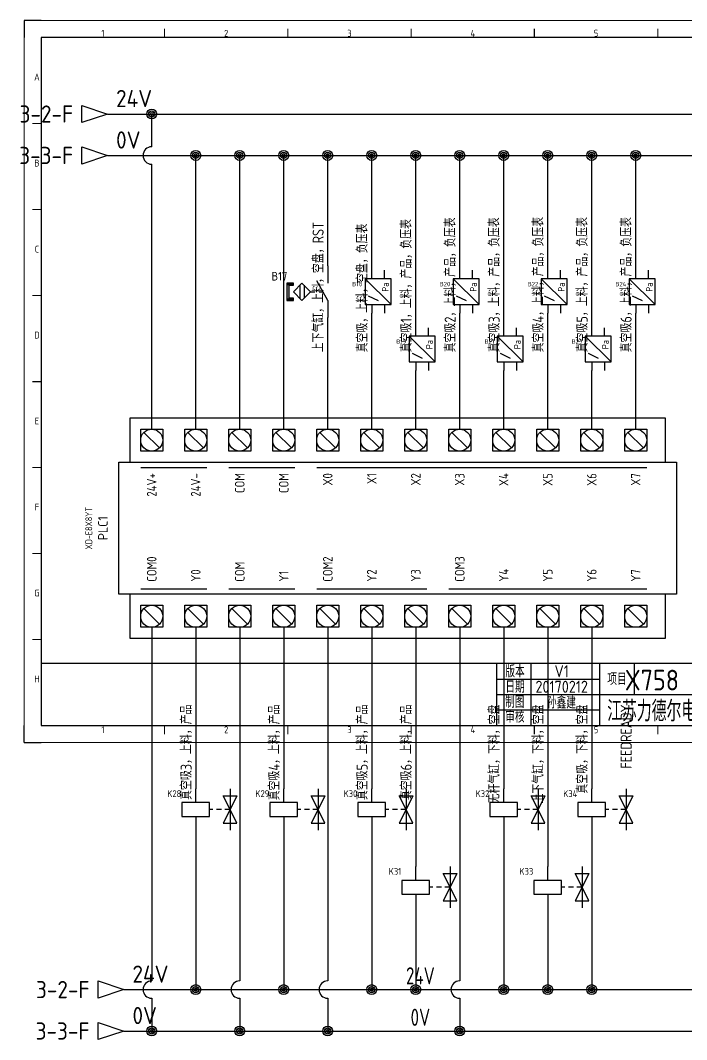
# Model space of a CAD drawing. Header units: millimetres. Extents: x 2028 to 2635, y 1301 to 1597.
# Drawn here: x 2028.2 to 2222, y 1301.1 to 1597.4 of the extents above; entities that cross this region are included whole.
import ezdxf
from ezdxf.enums import TextEntityAlignment as Align

# ---------------------------------------------------------------- set-up
doc = ezdxf.new("R2010")
doc.units = ezdxf.units.MM
for name, color, linetype in [('AE_BOR', 1, 'Continuous'), ('DESC', 150, 'Continuous'), ('SYMS', 7, 'Continuous'), ('TAGS', 150, 'Continuous'), ('TERMS', 123, 'Continuous'), ('WIRENO', 72, 'Continuous'), ('WIREREF_DEST', 52, 'Continuous'), ('WIRES', 7, 'Continuous'), ('XREF', 7, 'Continuous'), ('图框_标题栏属性', 1, 'Continuous'), ('图框_标题栏文字', 6, 'Continuous')]:
    doc.layers.add(name, color=color, linetype=linetype)
doc.styles.add('ACGBTS', font='ISOCP.SHX')
doc.styles.get("Standard").update_dxf_attribs({"font": 'arial.ttf'})
doc.styles.add('WD_IEC', font='ISOCP2.shx', dxfattribs={"height": 4, "bigfont": 'gbcbig.shx'})
doc.styles.add('工程字', font='gbenor.shx', dxfattribs={"bigfont": 'gbcbig.shx'})

# ---------------------------------------------------------------- blocks, each defined once
blk = doc.blocks.new('Border')
for p, q in [((584, 410), (10, 410)), ((10, 410), (10, 10)), ((584, 10), (584, 410)), ((10, 10), (584, 10))]:
    blk.add_line(p, q)
at = {"layer": 'AE_BOR', "color": 1, "lineweight": 30}
for p, q in [((10, 420), (0, 420)), ((0, 420), (0, 410)), ((297, 410), (297, 415)), ((594, 420), (584, 420)), ((594, 410), (594, 420)), ((5, 210), (10, 210)), ((584, 210), (589, 210)), ((0, 0), (0, 10)), ((297, 5), (297, 10)), ((594, 0), (594, 10)), ((0, 0), (10, 0)), ((594, 0), (584, 0))]:
    blk.add_line(p, q, dxfattribs=at)
at = {"layer": 'AE_BOR', "color": 1, "lineweight": 15}
for p, q in [((0, 420), (594, 420)), ((0, 0), (0, 420)), ((81.75, 410), (81.75, 415)), ((153.5, 410), (153.5, 415)), ((225.25, 410), (225.25, 415)), ((368.75, 410), (368.75, 415)), ((440.5, 410), (440.5, 415)), ((512.25, 410), (512.25, 415)), ((594, 420), (594, 0)), ((10, 360), (5, 360)), ((589, 360), (584, 360)), ((10, 310), (5, 310)), ((589, 310), (584, 310)), ((10, 260), (5, 260)), ((589, 260), (584, 260)), ((10, 160), (5, 160)), ((589, 160), (584, 160)), ((10, 110), (5, 110)), ((589, 110), (584, 110)), ((10, 60), (5, 60)), ((589, 60), (584, 60)), ((81.75, 5), (81.75, 10)), ((153.5, 5), (153.5, 10)), ((225.25, 5), (225.25, 10)), ((368.75, 5), (368.75, 10)), ((440.5, 5), (440.5, 10)), ((512.25, 5), (512.25, 10)), ((594, 0), (0, 0))]:
    blk.add_line(p, q, dxfattribs=at)
at = {"layer": 'AE_BOR', "color": 1, "lineweight": 15, "style": 'ACGBTS'}
for s, p in [('1', (45.875, 412.5)), ('2', (117.625, 412.5)), ('3', (189.375, 412.5)), ('4', (261.125, 412.5)), ('5', (332.875, 412.5)), ('6', (404.625, 412.5)), ('7', (476.375, 412.5)), ('8', (548.125, 412.5)), ('A', (7.5, 387)), ('A', (586.5, 387)), ('B', (7.5, 337)), ('B', (586.5, 337)), ('C', (7.5, 287)), ('C', (586.5, 287)), ('D', (7.5, 237)), ('D', (586.5, 237)), ('E', (7.5, 187)), ('E', (586.5, 187)), ('F', (7.5, 137)), ('F', (586.5, 137)), ('G', (7.5, 87)), ('G', (586.5, 87)), ('H', (7.5, 37)), ('H', (586.5, 37)), ('1', (45.875, 7.5)), ('2', (117.625, 7.5)), ('3', (189.375, 7.5)), ('4', (261.125, 7.5)), ('5', (332.875, 7.5)), ('6', (404.625, 7.5)), ('7', (476.375, 7.5)), ('8', (548.125, 7.5))]:
    blk.add_text(s, height=4, dxfattribs=at).set_placement(p, align=Align.MIDDLE)
blk = doc.blocks.new('LdrDkA4')
for p, q in [((132.5, 0), (132.5, 18)), ((142.5, 0), (142.5, 18)), ((162.5, 0), (162.5, 18)), ((162.5, 0), (162.5, 18)), ((162.5, 0), (162.5, 18)), ((172.5, 18), (172.5, 13.5)), ((232, 0), (232, 18)), ((242, 0), (242, 18)), ((132.5, 13.5), (162.5, 13.5)), ((172.5, 13.5), (172.5, 9)), ((132.5, 9), (162.99, 9)), ((162.5, 9), (287, 9)), ((272, 0), (272, 9)), ((132.5, 4.5), (162.5, 4.5)), ((232, 4.5), (287, 4.5)), ((142.5, 2.09), (142.5, 2.09)), ((142.5, 2.09), (142.5, 2.09))]:
    blk.add_line(p, q)
blk.add_lwpolyline([(132.5, 18), (0, 18), (0, 0), (132.5, 0)], close=True)
blk.add_lwpolyline([(132.5, 0), (287, 0), (287, 18), (132.5, 18)])
at = {"flags": 9}
blk.add_attdef('WD_TB', (0, 0), '', height=2.5, dxfattribs=at)
at = {"layer": '图框_标题栏属性', "style": '工程字'}
for tag, height, p in [('版本', 3.5, (151.42, 15.75)), ('项目', 6, (202.25, 13.5)), ('名称', 3.5, (264.42, 13.27)), ('日期', 3.5, (151.42, 11.25)), ('制图', 3.5, (151.34, 6.85)), ('公司名称', 6, (197.03, 4.5)), ('文件', 3.5, (257.37, 6.75)), ('页数', 3.5, (279.5, 6.75)), ('审核', 3.5, (151.65, 2.36)), ('图号', 3.5, (257.37, 2.25)), ('总数', 3.5, (279.5, 2.25))]:
    blk.add_attdef(tag, text='', height=height, dxfattribs=at).set_placement(p, align=Align.MIDDLE)
at = {"layer": '图框_标题栏文字', "style": '工程字'}
for s, height, p in [('版本', 3.5, (137.85, 15.75)), ('项目', 3.5, (167.5, 13.5)), ('名称', 3.5, (237, 13.27)), ('日期', 3.5, (137.85, 11.25)), ('制图', 3.5, (137.75, 6.85)), ('文件', 3.5, (237, 6.75)), ('第    页', 3.25, (279.5, 6.75)), ('审核', 3.5, (137.81, 2.51)), ('图号', 3.5, (237, 2.25)), ('共    页', 3.25, (279.5, 2.25))]:
    blk.add_text(s, height=height, dxfattribs=at).set_placement(p, align=Align.MIDDLE_CENTER)
blk = doc.blocks.new('PLCIO_XJE8X8Y')
for p, q in [((96.55, 40.03), (-98.23, 40.03)), ((-98.23, 40.03), (-98.23, 24.03)), ((96.55, 24.03), (96.55, 40.03)), ((-94.23, 36.03), (-86.23, 36.03)), ((-94.23, 28.03), (-94.23, 36.03)), ((-93.06, 34.86), (-87.4, 29.2)), ((-86.23, 36.03), (-86.23, 28.03)), ((-78.23, 36.03), (-70.23, 36.03)), ((-78.23, 28.03), (-78.23, 36.03)), ((-77.06, 34.86), (-71.4, 29.2)), ((-70.23, 36.03), (-70.23, 28.03)), ((-62.23, 36.03), (-54.23, 36.03)), ((-62.23, 28.03), (-62.23, 36.03)), ((-61.06, 34.86), (-55.4, 29.2)), ((-54.23, 36.03), (-54.23, 28.03)), ((-46.23, 36.03), (-38.23, 36.03)), ((-46.23, 36.03), (-38.23, 36.03)), ((-46.23, 28.03), (-46.23, 36.03)), ((-46.23, 28.03), (-46.23, 36.03)), ((-45.06, 34.86), (-39.4, 29.2)), ((-38.23, 36.03), (-38.23, 28.03)), ((-38.23, 36.03), (-38.23, 28.03)), ((-30.23, 36.03), (-22.23, 36.03)), ((-30.23, 28.03), (-30.23, 36.03)), ((-29.06, 34.86), (-23.4, 29.2)), ((-22.23, 36.03), (-22.23, 28.03)), ((-14.23, 36.03), (-6.23, 36.03)), ((-14.23, 28.03), (-14.23, 36.03)), ((-13.06, 34.86), (-7.4, 29.2)), ((-6.23, 36.03), (-6.23, 28.03)), ((1.77, 36.03), (9.77, 36.03)), ((1.77, 28.03), (1.77, 36.03)), ((2.94, 34.86), (8.6, 29.2)), ((9.77, 36.03), (9.77, 28.03)), ((17.77, 36.03), (25.77, 36.03)), ((17.77, 28.03), (17.77, 36.03)), ((18.94, 34.86), (24.6, 29.2)), ((25.77, 36.03), (25.77, 28.03)), ((33.77, 36.03), (41.77, 36.03)), ((33.77, 28.03), (33.77, 36.03)), ((34.94, 34.86), (40.6, 29.2)), ((41.77, 36.03), (41.77, 28.03)), ((49.77, 36.03), (57.77, 36.03)), ((49.77, 28.03), (49.77, 36.03)), ((50.94, 34.86), (56.6, 29.2)), ((57.77, 36.03), (57.77, 28.03)), ((65.77, 36.03), (73.77, 36.03)), ((65.77, 28.03), (65.77, 36.03)), ((66.94, 34.86), (72.6, 29.2)), ((73.77, 36.03), (73.77, 28.03)), ((81.77, 36.03), (89.77, 36.03)), ((81.77, 28.03), (81.77, 36.03)), ((82.94, 34.86), (88.6, 29.2)), ((89.77, 36.03), (89.77, 28.03)), ((-86.23, 28.03), (-94.23, 28.03)), ((-70.23, 28.03), (-78.23, 28.03)), ((-54.23, 28.03), (-62.23, 28.03)), ((-38.23, 28.03), (-46.23, 28.03)), ((-38.23, 28.03), (-46.23, 28.03)), ((-22.23, 28.03), (-30.23, 28.03)), ((-6.23, 28.03), (-14.23, 28.03)), ((9.77, 28.03), (1.77, 28.03)), ((25.77, 28.03), (17.77, 28.03)), ((41.77, 28.03), (33.77, 28.03)), ((57.77, 28.03), (49.77, 28.03)), ((73.77, 28.03), (65.77, 28.03)), ((89.77, 28.03), (81.77, 28.03)), ((-102.23, 24.03), (100.55, 24.03)), ((-102.23, -23.97), (-102.23, 24.03)), ((100.55, 24.03), (100.55, -23.97)), ((-94.23, 22.03), (-70.23, 22.03)), ((-62.23, 22.03), (-38.23, 22.03)), ((-30.23, 22.03), (89.77, 22.03)), ((-94.23, -21.97), (-70.23, -21.97)), ((-62.23, -21.97), (-38.23, -21.97)), ((-30.18, -21.97), (9.77, -21.97)), ((17.77, -21.97), (89.77, -21.97)), ((-98.23, -23.97), (-102.23, -23.97)), ((100.55, -23.97), (-98.23, -23.97)), ((-98.23, -23.97), (-98.23, -39.97)), ((96.55, -39.97), (96.55, -23.97)), ((-94.23, -35.97), (-94.23, -27.97)), ((-94.23, -27.97), (-86.23, -27.97)), ((-93.06, -29.14), (-87.4, -34.8)), ((-86.23, -27.97), (-86.23, -35.97)), ((-78.23, -35.97), (-78.23, -27.97)), ((-78.23, -35.97), (-78.23, -27.97)), ((-78.23, -27.97), (-70.23, -27.97)), ((-78.23, -27.97), (-70.23, -27.97)), ((-77.06, -29.14), (-71.4, -34.8)), ((-70.23, -27.97), (-70.23, -35.97)), ((-70.23, -27.97), (-70.23, -35.97)), ((-62.23, -35.97), (-62.23, -27.97)), ((-62.23, -35.97), (-62.23, -27.97)), ((-62.23, -27.97), (-54.23, -27.97)), ((-62.23, -27.97), (-54.23, -27.97)), ((-61.06, -29.14), (-55.4, -34.8)), ((-54.23, -27.97), (-54.23, -35.97)), ((-54.23, -27.97), (-54.23, -35.97)), ((-46.23, -35.97), (-46.23, -27.97)), ((-46.23, -35.97), (-46.23, -27.97)), ((-46.23, -27.97), (-38.23, -27.97)), ((-46.23, -27.97), (-38.23, -27.97)), ((-45.06, -29.14), (-39.4, -34.8)), ((-38.23, -27.97), (-38.23, -35.97)), ((-38.23, -27.97), (-38.23, -35.97)), ((-30.23, -35.97), (-30.23, -27.97)), ((-30.23, -35.97), (-30.23, -27.97)), ((-30.23, -27.97), (-22.23, -27.97)), ((-30.23, -27.97), (-22.23, -27.97)), ((-29.06, -29.14), (-23.4, -34.8)), ((-22.23, -27.97), (-22.23, -35.97)), ((-22.23, -27.97), (-22.23, -35.97)), ((-14.23, -35.97), (-14.23, -27.97)), ((-14.23, -35.97), (-14.23, -27.97)), ((-14.23, -27.97), (-6.23, -27.97)), ((-14.23, -27.97), (-6.23, -27.97)), ((-13.06, -29.14), (-7.4, -34.8)), ((-6.23, -27.97), (-6.23, -35.97)), ((-6.23, -27.97), (-6.23, -35.97)), ((1.77, -35.97), (1.77, -27.97)), ((1.77, -35.97), (1.77, -27.97)), ((1.77, -27.97), (9.77, -27.97)), ((1.77, -27.97), (9.77, -27.97)), ((2.94, -29.14), (8.6, -34.8)), ((9.77, -27.97), (9.77, -35.97)), ((9.77, -27.97), (9.77, -35.97)), ((17.77, -35.97), (17.77, -27.97)), ((17.77, -35.97), (17.77, -27.97)), ((17.77, -27.97), (25.77, -27.97)), ((17.77, -27.97), (25.77, -27.97)), ((18.94, -29.14), (24.6, -34.8)), ((25.77, -27.97), (25.77, -35.97)), ((25.77, -27.97), (25.77, -35.97)), ((33.77, -35.97), (33.77, -27.97)), ((33.77, -35.97), (33.77, -27.97)), ((33.77, -27.97), (41.77, -27.97)), ((33.77, -27.97), (41.77, -27.97)), ((34.94, -29.14), (40.6, -34.8)), ((41.77, -27.97), (41.77, -35.97)), ((41.77, -27.97), (41.77, -35.97)), ((49.77, -35.97), (49.77, -27.97)), ((49.77, -35.97), (49.77, -27.97)), ((49.77, -27.97), (57.77, -27.97)), ((49.77, -27.97), (57.77, -27.97)), ((50.94, -29.14), (56.6, -34.8)), ((57.77, -27.97), (57.77, -35.97)), ((57.77, -27.97), (57.77, -35.97)), ((65.77, -35.97), (65.77, -27.97)), ((65.77, -35.97), (65.77, -27.97)), ((65.77, -27.97), (73.77, -27.97)), ((65.77, -27.97), (73.77, -27.97)), ((66.94, -29.14), (72.6, -34.8)), ((73.77, -27.97), (73.77, -35.97)), ((73.77, -27.97), (73.77, -35.97)), ((81.77, -35.97), (81.77, -27.97)), ((81.77, -35.97), (81.77, -27.97)), ((81.77, -27.97), (89.77, -27.97)), ((81.77, -27.97), (89.77, -27.97)), ((82.94, -29.14), (88.6, -34.8)), ((89.77, -27.97), (89.77, -35.97)), ((89.77, -27.97), (89.77, -35.97)), ((-86.23, -35.97), (-94.23, -35.97)), ((-70.23, -35.97), (-78.23, -35.97)), ((-70.23, -35.97), (-78.23, -35.97)), ((-54.23, -35.97), (-62.23, -35.97)), ((-54.23, -35.97), (-62.23, -35.97)), ((-38.23, -35.97), (-46.23, -35.97)), ((-38.23, -35.97), (-46.23, -35.97)), ((-22.23, -35.97), (-30.23, -35.97)), ((-22.23, -35.97), (-30.23, -35.97)), ((-6.23, -35.97), (-14.23, -35.97)), ((-6.23, -35.97), (-14.23, -35.97)), ((9.77, -35.97), (1.77, -35.97)), ((9.77, -35.97), (1.77, -35.97)), ((25.77, -35.97), (17.77, -35.97)), ((25.77, -35.97), (17.77, -35.97)), ((41.77, -35.97), (33.77, -35.97)), ((41.77, -35.97), (33.77, -35.97)), ((57.77, -35.97), (49.77, -35.97)), ((57.77, -35.97), (49.77, -35.97)), ((73.77, -35.97), (65.77, -35.97)), ((73.77, -35.97), (65.77, -35.97)), ((89.77, -35.97), (81.77, -35.97)), ((89.77, -35.97), (81.77, -35.97)), ((-98.23, -39.97), (96.55, -39.97))]:
    blk.add_line(p, q)
for centre in [(-90.23, 32.03), (-74.23, 32.03), (-58.23, 32.03), (-42.23, 32.03), (-26.23, 32.03), (-10.23, 32.03), (5.77, 32.03), (21.77, 32.03), (37.77, 32.03), (53.77, 32.03), (69.77, 32.03), (85.77, 32.03), (-90.23, -31.97), (-74.23, -31.97), (-58.23, -31.97), (-42.23, -31.97), (-26.23, -31.97), (-10.23, -31.97), (5.77, -31.97), (21.77, -31.97), (37.77, -31.97), (53.77, -31.97), (69.77, -31.97), (85.77, -31.97)]:
    blk.add_circle(centre, 4)
at = {"style": 'WD_IEC'}
for tag, p, width in [('DESCA45', (-27.73, 63.95), 0.9), ('DESCB45', (-20.73, 63.95), 0.9), ('DESCA46', (-11.73, 63.95), 0.9), ('DESCB46', (-4.73, 63.95), 0.9), ('DESCA47', (4.27, 63.95), 0.9), ('DESCB47', (11.27, 63.95), 0.9), ('DESCA48', (20.27, 63.95), 0.9), ('DESCB48', (27.27, 63.95), 0.9), ('DESCA49', (36.27, 63.95), 0.9), ('DESCB49', (43.27, 63.95), 0.9), ('DESCA50', (52.27, 63.95), 0.9), ('DESCB50', (59.27, 63.95), 0.9), ('DESCA51', (68.27, 63.95), 0.9), ('DESCB51', (75.27, 63.95), 0.9), ('DESCA52', (84.27, 63.95), 0.9), ('DESCB52', (91.27, 63.95), 0.9), ('WDTAGALT', (-140.23, -11.97), 0.8)]:
    blk.add_attdef(tag, p, '', height=4, rotation=90, dxfattribs=dict(at, width=width))
at = {"style": 'WD_IEC', "width": 0.9}
for tag, p in [('TERM41', (-88.23, 37.26)), ('TERM42', (-72.23, 37.26)), ('TERM43', (-56.23, 37.26)), ('TERM44', (-40.23, 37.26)), ('TERM45', (-24.23, 37.26)), ('TERM46', (-8.23, 37.26)), ('TERM47', (7.77, 37.26)), ('TERM48', (23.77, 37.26)), ('TERM49', (39.77, 37.26)), ('TERM50', (55.77, 37.26)), ('TERM51', (71.77, 37.26)), ('TERM52', (87.77, 37.26))]:
    blk.add_attdef(tag, text='', height=2.5, rotation=90, dxfattribs=at).set_placement(p, align=Align.TOP_LEFT)
at = {"style": 'WD_IEC', "flags": 1}
for tag, p in [('X2TERM41', (-90.23, 36.03)), ('X2TERM42', (-74.23, 36.03)), ('X2TERM43', (-58.23, 36.03)), ('X2TERM44', (-42.23, 36.03)), ('X2TERM45', (-26.23, 36.03)), ('X2TERM46', (-10.23, 36.03)), ('X2TERM47', (5.77, 36.03)), ('X2TERM48', (21.77, 36.03)), ('X2TERM49', (37.77, 36.03)), ('X2TERM50', (53.77, 36.03)), ('X2TERM51', (69.77, 36.03)), ('X2TERM52', (85.77, 36.03)), ('X8TERM01', (-90.23, -35.97)), ('X8TERM02', (-74.23, -35.97)), ('X8TERM03', (-58.23, -35.97)), ('X8TERM04', (-42.23, -35.97)), ('X8TERM05', (-26.23, -35.97)), ('X8TERM06', (-10.23, -35.97)), ('X8TERM07', (5.77, -35.97)), ('X8TERM08', (21.77, -35.97)), ('X8TERM09', (37.77, -35.97)), ('X8TERM10', (53.77, -35.97)), ('X8TERM11', (69.77, -35.97)), ('X8TERM12', (85.77, -35.97))]:
    blk.add_attdef(tag, p, '', height=0.35, rotation=90, dxfattribs=at)
at = {"style": 'WD_IEC', "width": 0.9}
for tag, p in [('TERMDESC41', (-90.23, 20.03)), ('TERMDESC42', (-74.23, 20.03)), ('TERMDESC43', (-58.23, 20.03)), ('TERMDESC44', (-42.23, 20.03)), ('TAGA45', (-26.23, 20.03)), ('TAGA46', (-10.23, 20.03)), ('TAGA47', (5.77, 20.03)), ('TAGA48', (21.77, 20.03)), ('TAGA49', (37.77, 20.03)), ('TAGA50', (53.77, 20.03)), ('TAGA51', (69.77, 20.03)), ('TAGA52', (85.77, 20.03))]:
    blk.add_attdef(tag, text='', height=3.5, rotation=90, dxfattribs=at).set_placement(p, align=Align.MIDDLE_RIGHT)
at = {"linetype": 'Continuous', "style": 'WD_IEC', "flags": 9}
for tag, p in [('ASSYCODE', (-129.23, 7.39)), ('FAMILY', (-128.44, 7.42))]:
    blk.add_attdef(tag, text='', height=0.32, rotation=90, dxfattribs=at).set_placement(p, align=Align.CENTER)
at = {"style": 'WD_IEC'}
for tag, p in [('LINE1', (-120.94, 0.03)), ('LINE2', (-115.94, 0.03)), ('TAG1', (-106.23, 0.03))]:
    blk.add_attdef(tag, text='', height=3.5, rotation=90, dxfattribs=at).set_placement(p, align=Align.CENTER)
for tag, width, p in [('INST', 0.8, (-136.39, 0.03)), ('LOC', 0.8, (-132.95, 0.03)), ('MFG', 0.8, (-128.94, 0.03)), ('CAT', 0.9, (-125.44, 0.03)), ('DESC', 0.8, (-111.89, 0.03))]:
    blk.add_attdef(tag, text='', height=2.5, rotation=90, dxfattribs=dict(at, width=width)).set_placement(p, align=Align.CENTER)
at = {"style": 'WD_IEC', "width": 0.9}
for tag, p in [('TERMDESC01', (-90.23, -19.42)), ('TERMDESC03', (-58.23, -19.42)), ('TERMDESC05', (-26.23, -19.42)), ('TERMDESC08', (21.77, -19.42)), ('TAGA02', (-74.23, -19.42)), ('TAGA04', (-42.23, -19.42)), ('TAGA06', (-10.23, -19.42)), ('TAGA07', (5.77, -19.42)), ('TAGA09', (37.77, -19.42)), ('TAGA10', (53.77, -19.42)), ('TAGA11', (69.77, -19.42)), ('TAGA12', (85.77, -19.42))]:
    blk.add_attdef(tag, text='', height=3.5, rotation=90, dxfattribs=at).set_placement(p, align=Align.MIDDLE_LEFT)
for tag, p in [('TERM01', (-88.23, -36.89)), ('TERM02', (-72.23, -37.02)), ('TERM03', (-56.23, -37.02)), ('TERM04', (-40.23, -37.02)), ('TERM05', (-24.23, -37.02)), ('TERM06', (-8.23, -37.02)), ('TERM07', (7.77, -37.02)), ('TERM08', (23.77, -37.02)), ('TERM09', (39.77, -37.02)), ('TERM10', (55.77, -37.02)), ('TERM11', (71.77, -37.02)), ('TERM12', (87.77, -37.02))]:
    blk.add_attdef(tag, text='', height=2.5, rotation=90, dxfattribs=at).set_placement(p, align=Align.TOP_RIGHT)
for tag, p in [('DESCA02', (-75.73, -64.05)), ('DESCB02', (-68.73, -64.05)), ('DESCA04', (-43.73, -64.05)), ('DESCB04', (-36.73, -64.05)), ('DESCA06', (-11.73, -64.05)), ('DESCB06', (-4.73, -64.05)), ('DESCA07', (4.27, -64.05)), ('DESCB07', (11.27, -64.05)), ('DESCA09', (36.27, -64.05)), ('DESCB09', (43.27, -64.05)), ('DESCA10', (52.27, -64.05)), ('DESCB10', (59.27, -64.05)), ('DESCA11', (68.27, -64.05)), ('DESCB11', (75.27, -64.05)), ('DESCA12', (84.27, -64.05)), ('DESCB12', (91.27, -64.05))]:
    blk.add_attdef(tag, text='', height=4, rotation=90, dxfattribs=at).set_placement(p, align=Align.RIGHT)
blk = doc.blocks.new('HA1D3')
blk.add_lwpolyline([(0, 0), (-3.75, -1.25), (-3.75, 1.25)], close=True)
at = {"style": 'WD_IEC'}
for tag, p, height, flags in [('WIRENO', (1.25, 1), 2.5, 8), ('X1TERM01', (0, 0), 0.32, 1)]:
    blk.add_attdef(tag, p, '', height=height, dxfattribs=dict(at, flags=flags))
at = {"style": 'WD_IEC', "flags": 1}
blk.add_attdef('SIGCODE', text='', height=1, dxfattribs=at).set_placement((-2.5, 1.8), align=Align.RIGHT)
at = {"style": 'WD_IEC'}
blk.add_attdef('XREF', text='', height=2.5, dxfattribs=at).set_placement((-5, 0), align=Align.MIDDLE_RIGHT)
blk.add_attdef('DESC1', text='', height=2.5, dxfattribs=at).set_placement((1.25, -1), align=Align.TOP_LEFT)
blk = doc.blocks.new('WD_WNH')
at = {"linetype": 'Continuous', "style": 'WD_IEC', "width": 0.8}
blk.add_attdef('WIRENO', text='', height=2.5, dxfattribs=at).set_placement((0, 0.75), align=Align.CENTER)
at = {"style": 'WD_IEC', "flags": 1}
for tag, p in [('W08USER', (0, 0.375)), ('W04USER', (0, 0.875)), ('W05USER', (0, 0.75)), ('W09USER', (0, 0.25)), ('W03USER', (0, 1)), ('W06USER', (0, 0.625)), ('W07USER', (0, 0.5)), ('W02USER', (0, 1.125)), ('W01USER', (0, 1.25)), ('W10USER', (0, 0.125))]:
    blk.add_attdef(tag, text='', height=0.08, dxfattribs=at).set_placement(p, align=Align.CENTER)
blk = doc.blocks.new('WDDOT')
for radius in [0.72, 0.449, 0.223]:
    blk.add_circle((0, 0), radius)
blk = doc.blocks.new('VSV1')
for p, q in [((0, 2.5), (0, 7.5)), ((12.5, 7.5), (12.5, -7.5)), ((12.5, 0), (10, 5)), ((10, 5), (15, 5)), ((15, 5), (12.5, 0)), ((6.25, 0), (5, 0)), ((9.38, 0), (7.5, 0)), ((12.5, 0), (10, -5)), ((12.5, 0), (10.62, 0)), ((15, -5), (12.5, 0)), ((0, -2.5), (0, -7.5)), ((10, -5), (15, -5))]:
    blk.add_line(p, q)
blk.add_lwpolyline([(-5, 2.5), (-5, -2.5), (5, -2.5), (5, 2.5)], close=True)
at = {"style": 'WD_IEC'}
for tag, p in [('INST', (-5.25, 11.5)), ('LOC', (-5.25, 8)), ('TAG1', (-5.25, 4.5)), ('DESC1', (-5.25, -6.85)), ('DESC2', (-5.25, -10.35)), ('DESC3', (-5.25, -13.85))]:
    blk.add_attdef(tag, text='', height=2.5, dxfattribs=at).set_placement(p, align=Align.RIGHT)
at = {"style": 'WD_IEC', "flags": 1}
for tag, p, height in [('X2TERM01', (0, 7.5), 0.32), ('X4LINK', (-5, 0), 0.32), ('X1LINK', (12.5, 0), 0.32), ('ASSYCODE', (1, -4), 1), ('X8TERM02', (0, -7.5), 0.32), ('FAMILY', (1, -5.5), 1), ('CATDESC', (1, -7), 1)]:
    blk.add_attdef(tag, p, '', height=height, dxfattribs=at)
at = {"style": 'WD_IEC'}
blk.add_attdef('TERM01', text='', height=2, rotation=90, dxfattribs=at).set_placement((-1, 7.5), align=Align.RIGHT)
at = {"style": 'WD_IEC', "flags": 9}
for tag, p in [('MFG', (-6, 1)), ('CAT', (-6, -1.5))]:
    blk.add_attdef(tag, text='', height=1.5, dxfattribs=at).set_placement(p, align=Align.RIGHT)
at = {"style": 'WD_IEC'}
blk.add_attdef('TERM02', (-1, -7.5), '', height=2, rotation=90, dxfattribs=at)
at = {"lineweight": 9, "style": 'WD_IEC'}
for tag, p in [('NO', (-5.5, -16.5)), ('NC', (-5.5, -20))]:
    blk.add_attdef(tag, text='', height=2.5, dxfattribs=at).set_placement(p, align=Align.TOP_RIGHT)
for tag, p in [('XREFNO', (-4, -16.5)), ('XREFNC', (-4, -20)), ('WDTAGALT', (-3.88, -23.13))]:
    blk.add_attdef(tag, text='', height=2.5, dxfattribs=at).set_placement(p, align=Align.TOP_LEFT)
blk = doc.blocks.new('VPX11M')
for p, q in [((0, 7.5), (0, 2.5)), ((0, -2.5), (-3.125, 3.125)), ((-8.125, 1.875), (-8.125, -1.875)), ((-6.875, 1.875), (-6.875, -1.875)), ((-5, 0), (-3.75, 0)), ((-2.5, 0), (-1.389, 0)), ((0, -2.5), (0, -7.5))]:
    blk.add_line(p, q)
for points in [[(-11.25, 1.875), (-10, 1.875), (-10, 2.5), (-11.875, 2.5), (-11.875, -2.5), (-10, -2.5), (-10, -1.875), (-11.25, -1.875)], [(-7.5, 2.5), (-5, 0), (-7.5, -2.5), (-10, 0)]]:
    blk.add_lwpolyline(points, close=True)
for points in [[(-11.875, 2.5), (-11.875, 1.875), (-10, 2.5), (-10, 1.875)], [(-11.875, 1.875), (-11.875, -1.875), (-11.25, 1.875), (-11.25, -1.875)], [(-11.875, -1.875), (-11.875, -2.5), (-10, -1.875), (-10, -2.5)]]:
    blk.add_solid(points)
at = {"style": 'WD_IEC'}
for tag, p in [('INST', (-11.75, 10.25)), ('LOC', (-11.75, 6.75)), ('TAG1', (-11.75, 3.25)), ('DESC1', (-11.75, -9.85)), ('DESC2', (-11.75, -13.35)), ('DESC3', (-11.75, -16.85))]:
    blk.add_attdef(tag, text='', height=2.5, dxfattribs=at).set_placement(p, align=Align.RIGHT)
blk.add_attdef('TERM01', text='', height=2, rotation=90, dxfattribs=at).set_placement((-1, 7.5), align=Align.RIGHT)
at = {"style": 'WD_IEC', "flags": 1}
for tag, p, height in [('X2TERM01', (0, 7.5), 0.32), ('MFG', (2.75, 6.5), 1.5), ('CAT', (2.75, 4), 1.5), ('X1LINK', (0, 0), 0.32), ('CONTACT', (1, -2.5), 1), ('COMMON', (2.25, -3.75), 1), ('ASSYCODE', (1, -4), 1), ('FAMILY', (1, -5.5), 1), ('X8TERM02', (0, -7.5), 0.32), ('CATDESC', (1, -7), 1)]:
    blk.add_attdef(tag, p, '', height=height, dxfattribs=at)
at = {"style": 'WD_IEC'}
blk.add_attdef('TERM02', (-1, -7.5), '', height=2, rotation=90, dxfattribs=at)
at = {"lineweight": 15, "style": 'WD_IEC'}
for tag, p in [('XREF', (-11.75, -6)), ('WDTAGALT', (-11.5, -20))]:
    blk.add_attdef(tag, text='', height=2.5, dxfattribs=at).set_placement(p, align=Align.RIGHT)
blk = doc.blocks.new('VIN1B10')
for p, q in [((0, 7.5), (0, 12.5)), ((7.5, 7.46), (7.5, 12.46)), ((3.75, 7.5), (-3.75, 7.5)), ((-3.75, 7.5), (11.25, -7.45)), ((-3.75, 7.46), (-3.75, -7.45)), ((11.25, 7.5), (3.75, 7.5)), ((11.25, -7.45), (11.25, 7.5)), ((-2.07, -2.37), (3.75, -5.19)), ((-3.75, -7.45), (3.75, -7.45)), ((0, -7.45), (0, -12.45)), ((3.75, -7.45), (11.25, -7.45)), ((7.5, -7.45), (7.5, -12.45))]:
    blk.add_line(p, q)
at = {"style": 'WD_IEC', "width": 0.9}
blk.add_text('Pa', height=4, rotation=90, dxfattribs=at).set_placement((9.93, -0.02))
at = {"style": 'WD_IEC'}
for tag, height, p in [('INST', 2.7, (-5.5, 11.96)), ('LOC', 2.7, (-5.5, 7.96)), ('TAG1', 2.5, (-5.5, 3.21)), ('DESC1', 2.7, (-5.5, -5.24)), ('DESC3', 2.7, (-5.5, -13.24)), ('DESC2', 2.7, (-5.5, -9.24)), ('WDTAGALT', 2.5, (-5.44, -16.55))]:
    blk.add_attdef(tag, text='', height=height, dxfattribs=at).set_placement(p, align=Align.RIGHT)
for tag, p in [('TERM01', (-0.64, 12.2)), ('TERM03', (6.86, 12.2))]:
    blk.add_attdef(tag, text='', height=2, rotation=90, dxfattribs=at).set_placement(p, align=Align.RIGHT)
at = {"style": 'WD_IEC', "flags": 1}
for tag, p, height in [('X2TERM01', (0, 12.5), 0.32), ('X2TERM03', (7.5, 12.46), 0.32), ('MFG', (12.06, 6.2), 1.5), ('X4LINK', (-3.8, -0.01), 0.32), ('X1LINK', (11.25, 0.02), 0.32), ('CAT', (12.06, 3.7), 1.5), ('ASSYCODE', (12.24, -4.45), 1), ('FAMILY', (12.24, -5.95), 1), ('CATDESC', (12.24, -7.45), 1), ('X8TERM02', (0, -12.45), 0.32), ('X8TERM04', (7.5, -12.45), 0.32)]:
    blk.add_attdef(tag, p, '', height=height, dxfattribs=at)
at = {"lineweight": 15, "style": 'WD_IEC'}
blk.add_attdef('XREF', text='', height=2.5, dxfattribs=at).set_placement((-5.5, -1.39), align=Align.RIGHT)
at = {"style": 'WD_IEC'}
for tag, p in [('TERM02', (-0.67, -12.99)), ('TERM04', (6.83, -12.99))]:
    blk.add_attdef(tag, p, '', height=2, rotation=90, dxfattribs=at)

msp = doc.modelspace()

# ---------------------------------------------------------------- linework, layer by layer
at = {"layer": 'WIRES'}
for p, q in [((2053.56, 1570.19), (2635.37, 1570.19)), ((2066.44, 1560.68), (2066.44, 1570.19)), ((2053.56, 1558.14), (2635.37, 1558.14)), ((2079.24, 1478.57), (2079.24, 1558.14)), ((2092.04, 1478.57), (2092.04, 1558.14)), ((2104.84, 1478.57), (2104.84, 1558.14)), ((2117.64, 1526.02), (2117.64, 1558.47)), ((2130.44, 1524.77), (2130.44, 1558.47)), ((2143.24, 1508.08), (2143.24, 1558.47)), ((2156.04, 1524.77), (2156.04, 1558.47)), ((2168.84, 1508.08), (2168.84, 1558.47)), ((2181.64, 1524.77), (2181.64, 1558.47)), ((2194.44, 1508.08), (2194.44, 1558.47)), ((2207.24, 1524.77), (2207.24, 1558.47)), ((2066.44, 1478.57), (2066.44, 1555.6)), ((2130.44, 1478.57), (2130.44, 1512.29)), ((2156.04, 1478.57), (2156.04, 1512.29)), ((2181.64, 1478.57), (2181.64, 1512.29)), ((2207.24, 1478.57), (2207.24, 1512.29)), ((2117.64, 1478.57), (2117.64, 1511.02)), ((2143.24, 1478.57), (2143.24, 1495.6)), ((2168.84, 1478.57), (2168.84, 1495.6)), ((2194.44, 1478.57), (2194.44, 1495.6)), ((2066.44, 1420.97), (2066.44, 1318.16)), ((2079.24, 1420.97), (2079.24, 1373.98)), ((2092.04, 1420.97), (2092.04, 1318.16)), ((2104.84, 1420.97), (2104.84, 1373.98)), ((2117.64, 1420.97), (2117.64, 1318.16)), ((2130.44, 1420.97), (2130.44, 1373.98)), ((2143.24, 1420.97), (2143.24, 1351.38)), ((2156.04, 1420.97), (2156.04, 1318.16)), ((2168.84, 1420.97), (2168.84, 1373.98)), ((2181.64, 1420.97), (2181.64, 1351.38)), ((2194.44, 1420.97), (2194.44, 1373.98)), ((2079.24, 1361.98), (2079.24, 1315)), ((2104.84, 1361.98), (2104.84, 1315)), ((2130.44, 1361.98), (2130.44, 1315)), ((2168.84, 1361.98), (2168.84, 1315)), ((2194.44, 1361.98), (2194.44, 1315)), ((2143.24, 1339.38), (2143.24, 1315)), ((2181.64, 1339.38), (2181.64, 1315)), ((2058.33, 1315.62), (2635.37, 1315.62)), ((2066.44, 1313.08), (2066.44, 1302.92)), ((2092.04, 1313.08), (2092.04, 1302.92)), ((2117.64, 1313.08), (2117.64, 1302.92)), ((2156.04, 1313.08), (2156.04, 1302.92)), ((2058.33, 1303.57), (2635.37, 1303.57))]:
    msp.add_line(p, q, dxfattribs=at)
for centre in [(2066.44, 1558.14), (2066.44, 1315.62), (2092.04, 1315.62), (2117.64, 1315.62), (2156.04, 1315.62)]:
    msp.add_arc(centre, 2.54, 90, 270, dxfattribs=at)

# ---------------------------------------------------------------- block references
msp.add_blockref('LdrDkA4', (2034.29, 1392.42)).add_auto_attribs({'总数': '19', '页数': '12', '文件': '12', '名称': '电控', '公司名称': '江苏力德尔电子信息技术有限公司', '项目': 'X758 FCT冶具自动上下料机', '制图': '孙鑫建', '日期': '20170212', '版本': 'V1'})
at = {"layer": 'AE_BOR', "xscale": 0.5, "yscale": 0.5, "zscale": 0.5}
msp.add_blockref('Border', (2029.29, 1387.42), dxfattribs=at)
at = {"layer": 'SYMS'}
ref = msp.add_blockref('HA1D3', (2053.56, 1570.19), dxfattribs=dict(at, xscale=2, yscale=2, zscale=2))
ref.add_attrib('XREF', '3-2-F', dxfattribs={"layer": 'XREF', "height": 5, "style": 'WD_IEC'}).set_placement((2043.56, 1570.19), align=Align.MIDDLE_RIGHT)
ref.add_attrib('WIRENO', '24V', (2056.06, 1572.19), dxfattribs={"layer": 'WIREREF_DEST', "height": 5, "style": 'WD_IEC', "flags": 8})
at = {"layer": 'SYMS', "xscale": 2, "yscale": 2, "zscale": 2}
for p in [(2066.44, 1570.19), (2079.24, 1558.14), (2092.04, 1558.14), (2104.84, 1558.14), (2117.64, 1558.14), (2130.44, 1558.14), (2143.24, 1558.14), (2156.04, 1558.14), (2168.84, 1558.14), (2181.64, 1558.14), (2194.44, 1558.14), (2207.24, 1558.14), (2079.24, 1315.62), (2104.84, 1315.62), (2130.44, 1315.62), (2143.24, 1315.62), (2168.84, 1315.62), (2181.64, 1315.62), (2194.44, 1315.62), (2066.44, 1303.57), (2092.04, 1303.57), (2117.64, 1303.57), (2156.04, 1303.57)]:
    msp.add_blockref('WDDOT', p, dxfattribs=at)
at = {"layer": 'SYMS'}
ref = msp.add_blockref('HA1D3', (2053.56, 1558.14), dxfattribs=dict(at, xscale=2, yscale=2, zscale=2))
ref.add_attrib('XREF', '3-3-F', dxfattribs={"layer": 'XREF', "height": 5, "style": 'WD_IEC'}).set_placement((2043.56, 1558.14), align=Align.MIDDLE_RIGHT)
ref.add_attrib('WIRENO', '0V', (2056.06, 1560.14), dxfattribs={"layer": 'WIREREF_DEST', "height": 5, "style": 'WD_IEC', "flags": 8})
ref = msp.add_blockref('PLCIO_XJE8X8Y', (2138.63, 1449.75), dxfattribs=dict(at, xscale=0.8, yscale=0.8, zscale=0.8))
ref.add_attrib('DESCA52', '真空吸6，上料，产品，负压表', (2206.05, 1500.91), dxfattribs={"layer": 'DESC', "height": 3.2, "rotation": 90, "style": 'WD_IEC', "width": 0.9})
ref.add_attrib('TAGA52', 'X7', dxfattribs={"layer": 'TAGS', "height": 2.8, "rotation": 90, "style": 'WD_IEC', "width": 0.9}).set_placement((2207.24, 1465.77), align=Align.MIDDLE_RIGHT)
ref.add_attrib('DESCA51', '真空吸5，上料，产品，负压表', (2193.25, 1500.91), dxfattribs={"layer": 'DESC', "height": 3.2, "rotation": 90, "style": 'WD_IEC', "width": 0.9})
ref.add_attrib('TAGA51', 'X6', dxfattribs={"layer": 'TAGS', "height": 2.8, "rotation": 90, "style": 'WD_IEC', "width": 0.9}).set_placement((2194.44, 1465.77), align=Align.MIDDLE_RIGHT)
ref.add_attrib('DESCA50', '真空吸4，上料，产品，负压表', (2180.45, 1500.91), dxfattribs={"layer": 'DESC', "height": 3.2, "rotation": 90, "style": 'WD_IEC', "width": 0.9})
ref.add_attrib('TAGA50', 'X5', dxfattribs={"layer": 'TAGS', "height": 2.8, "rotation": 90, "style": 'WD_IEC', "width": 0.9}).set_placement((2181.64, 1465.77), align=Align.MIDDLE_RIGHT)
ref.add_attrib('DESCA49', '真空吸3，上料，产品，负压表', (2167.65, 1500.91), dxfattribs={"layer": 'DESC', "height": 3.2, "rotation": 90, "style": 'WD_IEC', "width": 0.9})
ref.add_attrib('TAGA49', 'X4', dxfattribs={"layer": 'TAGS', "height": 2.8, "rotation": 90, "style": 'WD_IEC', "width": 0.9}).set_placement((2168.84, 1465.77), align=Align.MIDDLE_RIGHT)
ref.add_attrib('DESCA48', '真空吸2，上料，产品，负压表', (2154.85, 1500.91), dxfattribs={"layer": 'DESC', "height": 3.2, "rotation": 90, "style": 'WD_IEC', "width": 0.9})
ref.add_attrib('TAGA48', 'X3', dxfattribs={"layer": 'TAGS', "height": 2.8, "rotation": 90, "style": 'WD_IEC', "width": 0.9}).set_placement((2156.04, 1465.77), align=Align.MIDDLE_RIGHT)
ref.add_attrib('TAGA46', 'X1', dxfattribs={"layer": 'TAGS', "height": 2.8, "rotation": 90, "style": 'WD_IEC', "width": 0.9}).set_placement((2130.44, 1465.77), align=Align.MIDDLE_RIGHT)
ref.add_attrib('TERMDESC44', 'COM', dxfattribs={"layer": 'TERMS', "height": 2.8, "rotation": 90, "style": 'WD_IEC', "width": 0.9}).set_placement((2104.84, 1465.77), align=Align.MIDDLE_RIGHT)
ref.add_attrib('TAGA11', 'Y6', dxfattribs={"layer": 'TAGS', "height": 2.8, "rotation": 90, "style": 'WD_IEC', "width": 0.9}).set_placement((2194.44, 1434.21), align=Align.MIDDLE_LEFT)
ref.add_attrib('DESCA10', '上下气缸，下料，空盘', dxfattribs={"layer": 'DESC', "height": 3.2, "rotation": 90, "style": 'WD_IEC', "width": 0.9}).set_placement((2180.45, 1398.51), align=Align.RIGHT)
ref.add_attrib('TAGA10', 'Y5', dxfattribs={"layer": 'TAGS', "height": 2.8, "rotation": 90, "style": 'WD_IEC', "width": 0.9}).set_placement((2181.64, 1434.21), align=Align.MIDDLE_LEFT)
ref.add_attrib('TAGA09', 'Y4', dxfattribs={"layer": 'TAGS', "height": 2.8, "rotation": 90, "style": 'WD_IEC', "width": 0.9}).set_placement((2168.84, 1434.21), align=Align.MIDDLE_LEFT)
ref.add_attrib('TERMDESC08', 'COM3', dxfattribs={"layer": 'TERMS', "height": 2.8, "rotation": 90, "style": 'WD_IEC', "width": 0.9}).set_placement((2156.04, 1434.21), align=Align.MIDDLE_LEFT)
ref.add_attrib('TAGA07', 'Y3', dxfattribs={"layer": 'TAGS', "height": 2.8, "rotation": 90, "style": 'WD_IEC', "width": 0.9}).set_placement((2143.24, 1434.21), align=Align.MIDDLE_LEFT)
ref.add_attrib('TAGA06', 'Y2', dxfattribs={"layer": 'TAGS', "height": 2.8, "rotation": 90, "style": 'WD_IEC', "width": 0.9}).set_placement((2130.44, 1434.21), align=Align.MIDDLE_LEFT)
ref.add_attrib('TAGA04', 'Y1', dxfattribs={"layer": 'TAGS', "height": 2.8, "rotation": 90, "style": 'WD_IEC', "width": 0.9}).set_placement((2104.84, 1434.21), align=Align.MIDDLE_LEFT)
ref.add_attrib('TERMDESC03', 'COM', dxfattribs={"layer": 'TERMS', "height": 2.8, "rotation": 90, "style": 'WD_IEC', "width": 0.9}).set_placement((2092.04, 1434.21), align=Align.MIDDLE_LEFT)
ref.add_attrib('DESCA12', 'FEEDREADY', dxfattribs={"layer": 'DESC', "height": 3.2, "rotation": 90, "style": 'WD_IEC', "width": 0.9}).set_placement((2206.05, 1398.51), align=Align.RIGHT)
ref.add_attrib('DESCA47', '真空吸1，上料，产品，负压表', (2142.05, 1500.91), dxfattribs={"layer": 'DESC', "height": 3.2, "rotation": 90, "style": 'WD_IEC', "width": 0.9})
ref.add_attrib('DESC', 'XD-E8X8YT', dxfattribs={"layer": 'DESC', "height": 2, "rotation": 90, "style": 'WD_IEC', "width": 0.8}).set_placement((2049.12, 1449.77), align=Align.CENTER)
ref.add_attrib('TAG1', 'PLC1', dxfattribs={"layer": 'TAGS', "height": 2.8, "rotation": 90, "style": 'WD_IEC'}).set_placement((2053.64, 1449.77), align=Align.CENTER)
ref.add_attrib('TERMDESC41', '24V+', dxfattribs={"layer": 'TERMS', "height": 2.8, "rotation": 90, "style": 'WD_IEC', "width": 0.9}).set_placement((2066.44, 1465.77), align=Align.MIDDLE_RIGHT)
ref.add_attrib('TERMDESC01', 'COM0', dxfattribs={"layer": 'TERMS', "height": 2.8, "rotation": 90, "style": 'WD_IEC', "width": 0.9}).set_placement((2066.44, 1434.21), align=Align.MIDDLE_LEFT)
ref.add_attrib('TAGA02', 'Y0', dxfattribs={"layer": 'TAGS', "height": 2.8, "rotation": 90, "style": 'WD_IEC', "width": 0.9}).set_placement((2079.24, 1434.21), align=Align.MIDDLE_LEFT)
ref.add_attrib('TERMDESC42', '24V-', dxfattribs={"layer": 'TERMS', "height": 2.8, "rotation": 90, "style": 'WD_IEC', "width": 0.9}).set_placement((2079.24, 1465.77), align=Align.MIDDLE_RIGHT)
ref.add_attrib('TERMDESC43', 'COM', dxfattribs={"layer": 'TERMS', "height": 2.8, "rotation": 90, "style": 'WD_IEC', "width": 0.9}).set_placement((2092.04, 1465.77), align=Align.MIDDLE_RIGHT)
ref.add_attrib('TAGA45', 'X0', dxfattribs={"layer": 'TAGS', "height": 2.8, "rotation": 90, "style": 'WD_IEC', "width": 0.9}).set_placement((2117.64, 1465.77), align=Align.MIDDLE_RIGHT)
ref.add_attrib('TERMDESC05', 'COM2', dxfattribs={"layer": 'TERMS', "height": 2.8, "rotation": 90, "style": 'WD_IEC', "width": 0.9}).set_placement((2117.64, 1434.21), align=Align.MIDDLE_LEFT)
ref.add_attrib('TAGA47', 'X2', dxfattribs={"layer": 'TAGS', "height": 2.8, "rotation": 90, "style": 'WD_IEC', "width": 0.9}).set_placement((2143.24, 1465.77), align=Align.MIDDLE_RIGHT)
ref.add_attrib('TAGA12', 'Y7', dxfattribs={"layer": 'TAGS', "height": 2.8, "rotation": 90, "style": 'WD_IEC', "width": 0.9}).set_placement((2207.24, 1434.21), align=Align.MIDDLE_LEFT)
ref.add_attrib('DESCA02', '真空吸3，上料，产品', dxfattribs={"layer": 'DESC', "height": 3.2, "rotation": 90, "style": 'WD_IEC', "width": 0.9}).set_placement((2078.05, 1398.51), align=Align.RIGHT)
ref.add_attrib('DESCA04', '真空吸4，上料，产品', dxfattribs={"layer": 'DESC', "height": 3.2, "rotation": 90, "style": 'WD_IEC', "width": 0.9}).set_placement((2103.65, 1398.51), align=Align.RIGHT)
ref.add_attrib('DESCA06', '真空吸5，上料，产品', dxfattribs={"layer": 'DESC', "height": 3.2, "rotation": 90, "style": 'WD_IEC', "width": 0.9}).set_placement((2129.25, 1398.51), align=Align.RIGHT)
ref.add_attrib('DESCA07', '真空吸6，上料，产品', dxfattribs={"layer": 'DESC', "height": 3.2, "rotation": 90, "style": 'WD_IEC', "width": 0.9}).set_placement((2142.05, 1398.51), align=Align.RIGHT)
ref.add_attrib('DESCA09', '无杆气缸，下料，空盘', dxfattribs={"layer": 'DESC', "height": 3.2, "rotation": 90, "style": 'WD_IEC', "width": 0.9}).set_placement((2167.65, 1398.51), align=Align.RIGHT)
ref.add_attrib('DESCA11', '真空吸，下料，空盘', dxfattribs={"layer": 'DESC', "height": 3.2, "rotation": 90, "style": 'WD_IEC', "width": 0.9}).set_placement((2193.25, 1398.51), align=Align.RIGHT)
ref.add_attrib('DESCA46', '真空吸，上料，空盘，负压表', (2129.25, 1500.91), dxfattribs={"layer": 'DESC', "height": 3.2, "rotation": 90, "style": 'WD_IEC', "width": 0.9})
ref.add_attrib('DESCA45', '上下气缸，上料，空盘，RST', (2116.45, 1500.91), dxfattribs={"layer": 'DESC', "height": 3.2, "rotation": 90, "style": 'WD_IEC', "width": 0.9})
ref = msp.add_blockref('VPX11M', (2117.64, 1518.52), dxfattribs=at)
ref.add_attrib('TAG1', 'B17', dxfattribs={"layer": 'TAGS', "height": 2.5, "style": 'WD_IEC'}).set_placement((2105.89, 1521.77), align=Align.RIGHT)
ref = msp.add_blockref('VIN1B10', (2130.44, 1518.52), dxfattribs=dict(at, xscale=0.5, yscale=0.5, zscale=0.5))
ref.add_attrib('TAG1', 'B18', dxfattribs={"layer": 'TAGS', "height": 1.25, "style": 'WD_IEC'}).set_placement((2127.69, 1520.12), align=Align.RIGHT)
ref = msp.add_blockref('VIN1B10', (2156.04, 1518.52), dxfattribs=dict(at, xscale=0.5, yscale=0.5, zscale=0.5))
ref.add_attrib('TAG1', 'B20', dxfattribs={"layer": 'TAGS', "height": 1.25, "style": 'WD_IEC'}).set_placement((2153.29, 1520.12), align=Align.RIGHT)
ref = msp.add_blockref('VIN1B10', (2181.64, 1518.52), dxfattribs=dict(at, xscale=0.5, yscale=0.5, zscale=0.5))
ref.add_attrib('TAG1', 'B22', dxfattribs={"layer": 'TAGS', "height": 1.25, "style": 'WD_IEC'}).set_placement((2178.89, 1520.12), align=Align.RIGHT)
ref = msp.add_blockref('VIN1B10', (2207.24, 1518.52), dxfattribs=dict(at, xscale=0.5, yscale=0.5, zscale=0.5))
ref.add_attrib('TAG1', 'B24', dxfattribs={"layer": 'TAGS', "height": 1.25, "style": 'WD_IEC'}).set_placement((2204.49, 1520.12), align=Align.RIGHT)
ref = msp.add_blockref('VIN1B10', (2143.24, 1501.83), dxfattribs=dict(at, xscale=0.5, yscale=0.5, zscale=0.5))
ref.add_attrib('TAG1', 'B19', dxfattribs={"layer": 'TAGS', "height": 1.25, "style": 'WD_IEC'}).set_placement((2140.49, 1503.44), align=Align.RIGHT)
ref = msp.add_blockref('VIN1B10', (2168.84, 1501.83), dxfattribs=dict(at, xscale=0.5, yscale=0.5, zscale=0.5))
ref.add_attrib('TAG1', 'B21', dxfattribs={"layer": 'TAGS', "height": 1.25, "style": 'WD_IEC'}).set_placement((2166.09, 1503.44), align=Align.RIGHT)
ref = msp.add_blockref('VIN1B10', (2194.44, 1501.83), dxfattribs=dict(at, xscale=0.5, yscale=0.5, zscale=0.5))
ref.add_attrib('TAG1', 'B23', dxfattribs={"layer": 'TAGS', "height": 1.25, "style": 'WD_IEC'}).set_placement((2191.69, 1503.44), align=Align.RIGHT)
ref = msp.add_blockref('VSV1', (2079.24, 1367.98), dxfattribs=dict(at, xscale=0.8, yscale=0.8, zscale=0.8))
ref.add_attrib('TAG1', 'K28', dxfattribs={"layer": 'TAGS', "height": 2, "style": 'WD_IEC'}).set_placement((2075.04, 1371.58), align=Align.RIGHT)
ref = msp.add_blockref('VSV1', (2104.84, 1367.98), dxfattribs=dict(at, xscale=0.8, yscale=0.8, zscale=0.8))
ref.add_attrib('TAG1', 'K29', dxfattribs={"layer": 'TAGS', "height": 2, "style": 'WD_IEC'}).set_placement((2100.64, 1371.58), align=Align.RIGHT)
ref = msp.add_blockref('VSV1', (2130.44, 1367.98), dxfattribs=dict(at, xscale=0.8, yscale=0.8, zscale=0.8))
ref.add_attrib('TAG1', 'K30', dxfattribs={"layer": 'TAGS', "height": 2, "style": 'WD_IEC'}).set_placement((2126.24, 1371.58), align=Align.RIGHT)
ref = msp.add_blockref('VSV1', (2168.84, 1367.98), dxfattribs=dict(at, xscale=0.8, yscale=0.8, zscale=0.8))
ref.add_attrib('TAG1', 'K32', dxfattribs={"layer": 'TAGS', "height": 2, "style": 'WD_IEC'}).set_placement((2164.64, 1371.58), align=Align.RIGHT)
ref = msp.add_blockref('VSV1', (2194.44, 1367.98), dxfattribs=dict(at, xscale=0.8, yscale=0.8, zscale=0.8))
ref.add_attrib('TAG1', 'K34', dxfattribs={"layer": 'TAGS', "height": 2, "style": 'WD_IEC'}).set_placement((2190.24, 1371.58), align=Align.RIGHT)
ref = msp.add_blockref('VSV1', (2143.24, 1345.38), dxfattribs=dict(at, xscale=0.8, yscale=0.8, zscale=0.8))
ref.add_attrib('TAG1', 'K31', dxfattribs={"layer": 'TAGS', "height": 2, "style": 'WD_IEC'}).set_placement((2139.04, 1348.98), align=Align.RIGHT)
ref = msp.add_blockref('VSV1', (2181.64, 1345.38), dxfattribs=dict(at, xscale=0.8, yscale=0.8, zscale=0.8))
ref.add_attrib('TAG1', 'K33', dxfattribs={"layer": 'TAGS', "height": 2, "style": 'WD_IEC'}).set_placement((2177.44, 1348.98), align=Align.RIGHT)
ref = msp.add_blockref('HA1D3', (2058.33, 1315.62), dxfattribs=dict(at, xscale=2, yscale=2, zscale=2))
ref.add_attrib('XREF', '3-2-F', dxfattribs={"layer": 'XREF', "height": 5, "style": 'WD_IEC'}).set_placement((2048.33, 1315.62), align=Align.MIDDLE_RIGHT)
ref.add_attrib('WIRENO', '24V', (2060.83, 1317.62), dxfattribs={"layer": 'WIREREF_DEST', "height": 5, "style": 'WD_IEC', "flags": 8})
ref = msp.add_blockref('HA1D3', (2058.33, 1303.57), dxfattribs=dict(at, xscale=2, yscale=2, zscale=2))
ref.add_attrib('XREF', '3-3-F', dxfattribs={"layer": 'XREF', "height": 5, "style": 'WD_IEC'}).set_placement((2048.33, 1303.57), align=Align.MIDDLE_RIGHT)
ref.add_attrib('WIRENO', '0V', (2060.83, 1305.57), dxfattribs={"layer": 'WIREREF_DEST', "height": 5, "style": 'WD_IEC', "flags": 8})
at = {"layer": 'WIRENO'}
ref = msp.add_blockref('WD_WNH', (2144.59, 1315.62), dxfattribs=dict(at, xscale=2, yscale=2, zscale=2))
ref.add_attrib('WIRENO', '24V', dxfattribs={"linetype": 'Continuous', "height": 5, "style": 'WD_IEC', "width": 0.8}).set_placement((2144.59, 1317.12), align=Align.CENTER)
ref = msp.add_blockref('WD_WNH', (2144.59, 1303.57), dxfattribs=dict(at, xscale=2, yscale=2, zscale=2))
ref.add_attrib('WIRENO', '0V', dxfattribs={"linetype": 'Continuous', "height": 5, "style": 'WD_IEC', "width": 0.8}).set_placement((2144.59, 1305.07), align=Align.CENTER)

doc.saveas('drawing.dxf')
